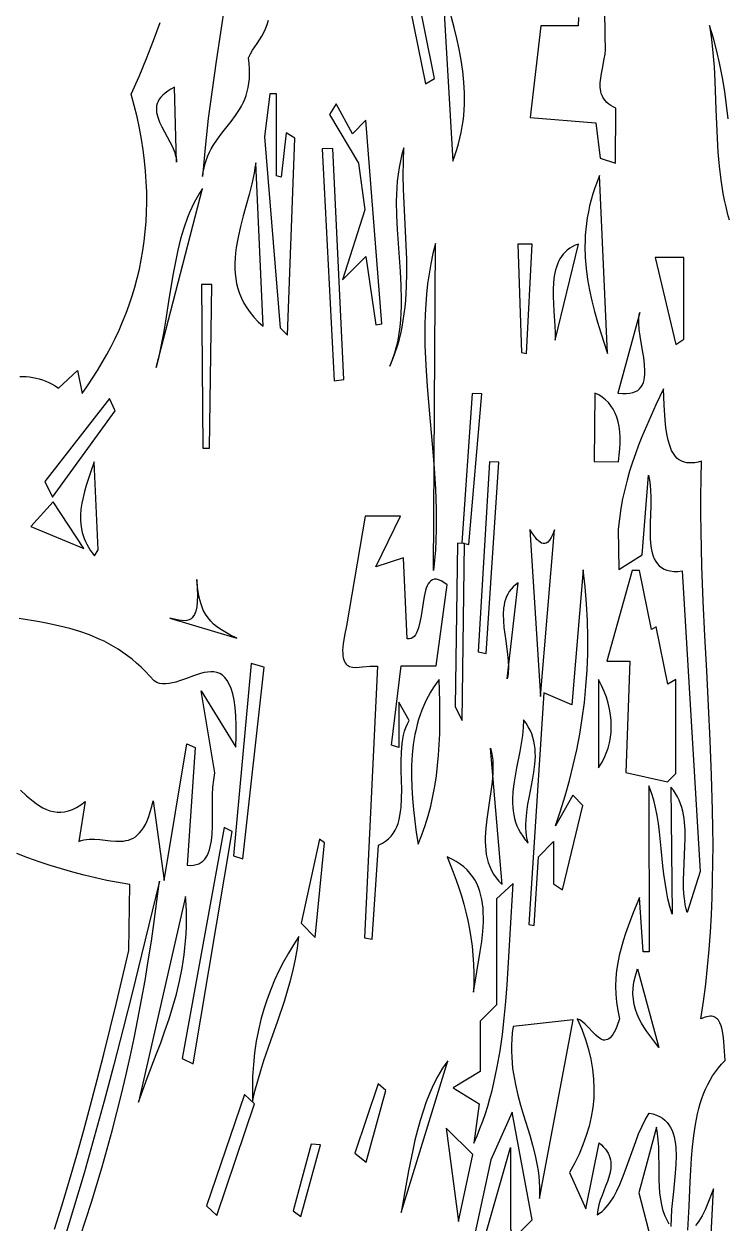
# Model space of a CAD drawing. Header units: metres. Extents: x 0 to 50, y 0 to 50.
# Drawn here: x 18.31 to 24.66, y 11.27 to 22.07 of the extents above; entities that cross this region are included whole.
import ezdxf

# ---------------------------------------------------------------- set-up
doc = ezdxf.new("R2010")
doc.units = ezdxf.units.M

msp = doc.modelspace()

# ---------------------------------------------------------------- linework, layer by layer
for points in [[(23.311095, 22.133528), (23.307043, 22.05647), (22.971096, 22.05647), (22.876478, 21.231308), (23.466407, 21.182445), (23.506945, 20.866525), (23.643886, 20.819941), (23.648964, 21.314528), (23.648964, 21.314528), (23.624665, 21.326128), (23.60309, 21.338653), (23.584103, 21.352059), (23.567569, 21.366302), (23.553352, 21.381337), (23.541318, 21.397121), (23.531329, 21.413609), (23.523252, 21.430758), (23.51695, 21.448524), (23.512289, 21.466862), (23.507343, 21.505079), (23.507331, 21.545058), (23.511168, 21.586446), (23.517772, 21.628891), (23.526057, 21.672041), (23.543337, 21.759047), (23.550163, 21.802197), (23.554335, 21.844644), (23.55477, 21.886034), (23.550381, 21.926015), (23.52865, 24.539046)], [(21.656989, 22.895616), (21.931344, 21.535643), (22.014089, 21.582078), (21.741529, 22.942974), (21.656989, 22.895616)], [(22.085817, 22.428225), (22.17777, 20.838144), (22.17777, 20.838144), (22.197406, 20.890584), (22.214817, 20.94275), (22.230081, 20.994653), (22.243274, 21.046301), (22.254474, 21.097706), (22.263758, 21.148875), (22.271204, 21.199819), (22.276888, 21.250547), (22.280888, 21.301069), (22.283282, 21.351395), (22.283558, 21.451495), (22.278334, 21.550924), (22.268228, 21.649758), (22.253859, 21.748074), (22.235845, 21.845949), (22.214802, 21.94346), (22.191351, 22.040682), (22.139694, 22.23457), (22.085817, 22.428225)], [(20.125261, 22.255394), (20.045692, 21.739908), (20.00872, 21.481425), (19.975297, 21.221977), (19.946679, 20.961211), (19.934564, 20.830222), (19.924121, 20.698771), (19.924121, 20.698771), (19.929378, 20.740214), (19.936887, 20.779495), (19.94647, 20.816777), (19.957953, 20.852226), (19.971159, 20.886007), (19.985914, 20.918285), (20.00204, 20.949224), (20.019362, 20.97899), (20.05689, 21.03566), (20.097093, 21.089615), (20.179894, 21.194657), (20.219679, 21.248381), (20.256511, 21.304667), (20.273381, 21.334183), (20.288984, 21.364834), (20.303146, 21.396785), (20.315691, 21.430201), (20.326442, 21.465246), (20.335224, 21.502086), (20.341862, 21.540886), (20.346178, 21.58181), (20.347999, 21.625023), (20.347146, 21.670691), (20.343446, 21.718978), (20.336721, 21.770048), (20.336721, 21.770048), (20.354808, 21.804109), (20.374388, 21.836653), (20.41577, 21.899387), (20.456362, 21.962655), (20.474952, 21.995865), (20.491655, 22.030861), (20.505905, 22.068192), (20.517141, 22.108409)], [(18.276434, 18.898926), (18.335096, 18.897664), (18.364362, 18.894958), (18.393579, 18.890764), (18.422745, 18.885005), (18.451854, 18.877601), (18.480904, 18.868476), (18.509891, 18.857549), (18.538811, 18.844744), (18.567661, 18.829982), (18.596436, 18.813185), (18.625133, 18.794274), (18.796872, 18.954129), (18.839607, 18.746384), (18.839607, 18.746384), (18.887266, 18.814642), (18.93323, 18.883711), (18.977452, 18.953614), (19.01988, 19.024372), (19.060467, 19.096008), (19.099163, 19.168544), (19.135918, 19.242002), (19.170685, 19.316404), (19.203413, 19.391771), (19.234054, 19.468127), (19.262559, 19.545493), (19.288877, 19.62389), (19.312961, 19.703342), (19.334761, 19.78387), (19.354228, 19.865496), (19.371312, 19.948243), (19.385965, 20.032131), (19.398138, 20.117184), (19.407781, 20.203424), (19.414846, 20.290871), (19.419282, 20.37955), (19.421042, 20.469481), (19.420076, 20.560686), (19.416334, 20.653188), (19.409768, 20.747008), (19.400328, 20.84217), (19.387966, 20.938694), (19.372632, 21.036602), (19.354277, 21.135918), (19.332852, 21.236662), (19.308308, 21.338858), (19.280596, 21.442526), (19.280596, 21.442526), (19.351776, 21.602017), (19.41885, 21.762432), (19.481853, 21.923764), (19.540819, 22.086001)], [(24.491574, 22.060436), (24.491574, 22.060436), (24.5093, 21.93753), (24.522594, 21.812774), (24.532369, 21.686548), (24.539539, 21.559235), (24.549715, 21.30287), (24.560432, 21.046731), (24.568276, 20.919699), (24.578995, 20.793868), (24.593503, 20.669618), (24.612713, 20.547331), (24.624366, 20.487043), (24.637538, 20.427389), (24.652341, 20.368416), (24.668891, 20.310172)], [(24.660539, 21.218831), (24.645972, 21.343057), (24.628957, 21.466259), (24.609048, 21.588254), (24.5858, 21.708855), (24.558768, 21.827876), (24.527508, 21.945132), (24.491574, 22.060436)], [(19.689461, 20.830055), (19.672073, 21.504583), (19.672073, 21.504583), (19.639, 21.487159), (19.610164, 21.469387), (19.585359, 21.451278), (19.564377, 21.432843), (19.547012, 21.414094), (19.533056, 21.395041), (19.522303, 21.375697), (19.514547, 21.356072), (19.509579, 21.336178), (19.507194, 21.316025), (19.507185, 21.295625), (19.509345, 21.27499), (19.513466, 21.25413), (19.519343, 21.233057), (19.535534, 21.190315), (19.556264, 21.146854), (19.579877, 21.102765), (19.629138, 21.013059), (19.651475, 20.967623), (19.670078, 20.921917), (19.677462, 20.898991), (19.683291, 20.876031), (19.68736, 20.853049), (19.689461, 20.830055)], [(20.528583, 21.443263), (20.481518, 21.057422), (20.623187, 19.337151), (20.688866, 19.271341), (20.756115, 21.04402), (20.676417, 21.091934), (20.633191, 20.694255), (20.589782, 20.707414), (20.589782, 21.443263), (20.528583, 21.443263)], [(21.067139, 21.2593), (21.330117, 20.820136), (21.385077, 20.399872), (21.183778, 19.769567), (21.393862, 19.980067), (21.485736, 19.364467), (21.538795, 19.373299), (21.393809, 21.206429), (21.273216, 21.085597), (21.126268, 21.354743), (21.067139, 21.2593)], [(21.002298, 20.948642), (21.11039, 18.858143), (21.196724, 18.870373), (21.097538, 20.951857), (21.002298, 20.948642)], [(21.737856, 20.958324), (21.737856, 20.958324), (21.720581, 20.899651), (21.706212, 20.840372), (21.694542, 20.780529), (21.685367, 20.720165), (21.678483, 20.659324), (21.673685, 20.598046), (21.670769, 20.536376), (21.669529, 20.474356), (21.671263, 20.349436), (21.67725, 20.223629), (21.695436, 19.970717), (21.704362, 19.844296), (21.710994, 19.718354), (21.713696, 19.593232), (21.713062, 19.531085), (21.710831, 19.469272), (21.7068, 19.407835), (21.700763, 19.346816), (21.692516, 19.286259), (21.681855, 19.226205), (21.668574, 19.166699), (21.65247, 19.107781), (21.633337, 19.049496), (21.610972, 18.991886), (21.610972, 18.991886), (21.63545, 19.049055), (21.657341, 19.106765), (21.676771, 19.164988), (21.693866, 19.223698), (21.708754, 19.282869), (21.721559, 19.342475), (21.73241, 19.402489), (21.741431, 19.462884), (21.74875, 19.523636), (21.754493, 19.584716), (21.761755, 19.707757), (21.764229, 19.831799), (21.762926, 19.956628), (21.758858, 20.082036), (21.753034, 20.207809), (21.740165, 20.459611), (21.735143, 20.585217), (21.73241, 20.710345), (21.732977, 20.834785), (21.737856, 20.958324)], [(20.402694, 20.824203), (20.402694, 20.824203), (20.395817, 20.77696), (20.387404, 20.729501), (20.366813, 20.634055), (20.342613, 20.538103), (20.316497, 20.441881), (20.290155, 20.345624), (20.26528, 20.24957), (20.243562, 20.153954), (20.226695, 20.059012), (20.220608, 20.011868), (20.216369, 19.964981), (20.214187, 19.918381), (20.214276, 19.872098), (20.216846, 19.82616), (20.222108, 19.780597), (20.230274, 19.735439), (20.241556, 19.690716), (20.256166, 19.646456), (20.274313, 19.60269), (20.296211, 19.559447), (20.32207, 19.516757), (20.352102, 19.474648), (20.386518, 19.433151), (20.42553, 19.392295), (20.46935, 19.35211), (20.402694, 20.824203)], [(23.500771, 20.708367), (23.500771, 20.708367), (23.478548, 20.652662), (23.458606, 20.59748), (23.440877, 20.542805), (23.425289, 20.48862), (23.411773, 20.434911), (23.400259, 20.381659), (23.390676, 20.328849), (23.382954, 20.276465), (23.377024, 20.224491), (23.372816, 20.17291), (23.370258, 20.121706), (23.369281, 20.070863), (23.371791, 19.970195), (23.379785, 19.870776), (23.392701, 19.772476), (23.40998, 19.675166), (23.43106, 19.578715), (23.455381, 19.482994), (23.482382, 19.387874), (23.511503, 19.293224), (23.573862, 19.104815), (23.500771, 20.708367)], [(19.504993, 18.978518), (19.922046, 20.590722), (19.922046, 20.590722), (19.895793, 20.550455), (19.871236, 20.508884), (19.848292, 20.466075), (19.826876, 20.422092), (19.806904, 20.377002), (19.788291, 20.330867), (19.754806, 20.23573), (19.725745, 20.137202), (19.700433, 20.035803), (19.678196, 19.932054), (19.658357, 19.826476), (19.623177, 19.611918), (19.58949, 19.396294), (19.571519, 19.289385), (19.551895, 19.183772), (19.529945, 19.079976), (19.504993, 18.978518)], [(22.021739, 20.095932), (22.021739, 20.095932), (21.999209, 20.005435), (21.98013, 19.914694), (21.964298, 19.823723), (21.951511, 19.732537), (21.941564, 19.641151), (21.934255, 19.54958), (21.929381, 19.457838), (21.926737, 19.36594), (21.926121, 19.273902), (21.92733, 19.181737), (21.934406, 18.997088), (21.946341, 18.812111), (21.961508, 18.626925), (21.99503, 18.256398), (22.010133, 18.071292), (22.021963, 17.88645), (22.028892, 17.70199), (22.030011, 17.60994), (22.029295, 17.518029), (22.02654, 17.426273), (22.021544, 17.334686), (22.014103, 17.243283), (22.004015, 17.152079), (22.021739, 20.095932)], [(22.764648, 20.091471), (22.798517, 19.11361), (22.843911, 19.105738), (22.894739, 20.090126), (22.764648, 20.091471)], [(23.310577, 20.092019), (23.310577, 20.092019), (23.281906, 20.080753), (23.25565, 20.06776), (23.231711, 20.05311), (23.209991, 20.036876), (23.19039, 20.019127), (23.17281, 19.999934), (23.157152, 19.979369), (23.143316, 19.957501), (23.131205, 19.934402), (23.12072, 19.910143), (23.111761, 19.884795), (23.10423, 19.858427), (23.093057, 19.802919), (23.08641, 19.744185), (23.083499, 19.682793), (23.083534, 19.619308), (23.085724, 19.554298), (23.089279, 19.488327), (23.097322, 19.355775), (23.10023, 19.290325), (23.101341, 19.226182), (23.310577, 20.092019)], [(24.001938, 19.971565), (24.189462, 19.187496), (24.261756, 19.235716), (24.261756, 19.971565), (24.001938, 19.971565)], [(19.913097, 19.725915), (19.925387, 18.254504), (19.986814, 18.252271), (20.00789, 19.726057), (19.913097, 19.725915)], [(23.863964, 19.47641), (23.66706, 18.749517), (23.66706, 18.749517), (23.706708, 18.745303), (23.742083, 18.744641), (23.773397, 18.747351), (23.800861, 18.75325), (23.824687, 18.762157), (23.845084, 18.77389), (23.862265, 18.788269), (23.876441, 18.805111), (23.887822, 18.824235), (23.89662, 18.845459), (23.903046, 18.868602), (23.907311, 18.893482), (23.909626, 18.919919), (23.910203, 18.947729), (23.906984, 19.006748), (23.899345, 19.069085), (23.888974, 19.13329), (23.866792, 19.261492), (23.858359, 19.322586), (23.853951, 19.379738), (23.853784, 19.406382), (23.855257, 19.431497), (23.85858, 19.4549), (23.863964, 19.47641)], [(19.085367, 18.699872), (18.503248, 17.952302), (18.570334, 17.811903), (19.136702, 18.590646), (19.085367, 18.699872)], [(22.353518, 18.744917), (22.259023, 17.399986), (22.322826, 17.385624), (22.438728, 18.742062), (22.353518, 18.744917)], [(24.296813, 11.208744), (24.303784, 11.317281), (24.309158, 11.426255), (24.318084, 11.643657), (24.323122, 11.751153), (24.329533, 11.857224), (24.338061, 11.961404), (24.349448, 12.063227), (24.364436, 12.162228), (24.383768, 12.257941), (24.395296, 12.304419), (24.408188, 12.349899), (24.422537, 12.394325), (24.438437, 12.437638), (24.45598, 12.479779), (24.475259, 12.520691), (24.496367, 12.560314), (24.519396, 12.598592), (24.54444, 12.635465), (24.571591, 12.670875), (24.600942, 12.704765), (24.632586, 12.737075), (24.632586, 12.737075), (24.628036, 12.823008), (24.622391, 12.906706), (24.618315, 12.94632), (24.612955, 12.983701), (24.605973, 13.018289), (24.597031, 13.049525), (24.585795, 13.076852), (24.571925, 13.099711), (24.563897, 13.10929), (24.555085, 13.117543), (24.545446, 13.1244), (24.534939, 13.129791), (24.52352, 13.133645), (24.511148, 13.135894), (24.497781, 13.136468), (24.483376, 13.135296), (24.467893, 13.132309), (24.451287, 13.127437), (24.414543, 13.111759), (24.414543, 13.111759), (24.437687, 13.268156), (24.457658, 13.4246), (24.474624, 13.581089), (24.488754, 13.737622), (24.500218, 13.8942), (24.509183, 14.050819), (24.51582, 14.207481), (24.520296, 14.364183), (24.522781, 14.520925), (24.523443, 14.677705), (24.522452, 14.834523), (24.519977, 14.991377), (24.511248, 15.305192), (24.498607, 15.619142), (24.483406, 15.933218), (24.466996, 16.247413), (24.450729, 16.561719), (24.435954, 16.876127), (24.424025, 17.19063), (24.416291, 17.50522), (24.41442, 17.662545), (24.414104, 17.819889), (24.415513, 17.977251), (24.418816, 18.134629), (24.418816, 18.134629), (24.388961, 18.127164), (24.361021, 18.122214), (24.334929, 18.119707), (24.310617, 18.11957), (24.288016, 18.121732), (24.267059, 18.126121), (24.247677, 18.132665), (24.229802, 18.141293), (24.213367, 18.151933), (24.198304, 18.164512), (24.184544, 18.17896), (24.172019, 18.195204), (24.160662, 18.213172), (24.150404, 18.232793), (24.132914, 18.276707), (24.119006, 18.326369), (24.108135, 18.381207), (24.099757, 18.440645), (24.093328, 18.504109), (24.08414, 18.640818), (24.076219, 18.78674), (24.076219, 18.78674), (24.009485, 18.644173), (23.94407, 18.500519), (23.88158, 18.354134), (23.851935, 18.279404), (23.823624, 18.203374), (23.796849, 18.12584), (23.771809, 18.046595), (23.748707, 17.965434), (23.727743, 17.882152), (23.709117, 17.796543), (23.693032, 17.708402), (23.679688, 17.617522), (23.669285, 17.5237), (23.674129, 17.159198), (23.88573, 17.293233), (23.940635, 18.009832), (23.940635, 18.009832), (23.947875, 17.978733), (23.95345, 17.946198), (23.960326, 17.877498), (23.962716, 17.805095), (23.962072, 17.73035), (23.957489, 17.57929), (23.956456, 17.5057), (23.958198, 17.43522), (23.964168, 17.369212), (23.969191, 17.338311), (23.975817, 17.30904), (23.984225, 17.281568), (23.994598, 17.256065), (24.007117, 17.232703), (24.021964, 17.211652), (24.03932, 17.193081), (24.059367, 17.177161), (24.082286, 17.164063), (24.108258, 17.153957), (24.137467, 17.147013), (24.170092, 17.143402), (24.206315, 17.143293), (24.246319, 17.146858), (24.40893, 14.439107), (24.290066, 14.070088), (24.290066, 14.070088), (24.281096, 14.105244), (24.273821, 14.140886), (24.2681, 14.176966), (24.263791, 14.213436), (24.258847, 14.287357), (24.257862, 14.362267), (24.25971, 14.437784), (24.263262, 14.513526), (24.27097, 14.664158), (24.272872, 14.738285), (24.271969, 14.81111), (24.267134, 14.882252), (24.26289, 14.917072), (24.25724, 14.951328), (24.250043, 14.984972), (24.241159, 15.017957), (24.230446, 15.050234), (24.217764, 15.081757), (24.202971, 15.112477), (24.185927, 15.142347), (24.166491, 15.171318), (24.144522, 15.199344), (24.155498, 14.055405), (24.155498, 14.055405), (24.134768, 14.12351), (24.117497, 14.194049), (24.103161, 14.266621), (24.09124, 14.340823), (24.081211, 14.416253), (24.072553, 14.492508), (24.057261, 14.645888), (24.041188, 14.797746), (24.031554, 14.872099), (24.020159, 14.944865), (24.006482, 15.015641), (23.990001, 15.084027), (23.970193, 15.149619), (23.946537, 15.212015), (23.947378, 13.717943), (23.894559, 13.716848), (23.860398, 14.206464), (23.860398, 14.206464), (23.807309, 14.076904), (23.757482, 13.947378), (23.734655, 13.882298), (23.713679, 13.81683), (23.6949, 13.750842), (23.678663, 13.684202), (23.665312, 13.616777), (23.655195, 13.548436), (23.648655, 13.479046), (23.646038, 13.408475), (23.64769, 13.336591), (23.653955, 13.263261), (23.66518, 13.188354), (23.681709, 13.111738), (23.681709, 13.111738), (23.657443, 13.043223), (23.645369, 13.015456), (23.633331, 12.991735), (23.621327, 12.971848), (23.609353, 12.955583), (23.597408, 12.942731), (23.585488, 12.933078), (23.573592, 12.926415), (23.561716, 12.922529), (23.549858, 12.92121), (23.538016, 12.922246), (23.526186, 12.925427), (23.514366, 12.93054), (23.490748, 12.945719), (23.467139, 12.966095), (23.44352, 12.989976), (23.396167, 13.041496), (23.372392, 13.065754), (23.348524, 13.086759), (23.324542, 13.102818), (23.312502, 13.108466), (23.300425, 13.112243), (23.300425, 13.112243), (23.340709, 13.019771), (23.37455, 12.928404), (23.402051, 12.838077), (23.423317, 12.748724), (23.438452, 12.660279), (23.447561, 12.572675), (23.450748, 12.485846), (23.448117, 12.399726), (23.439772, 12.314248), (23.425819, 12.229348), (23.40636, 12.144958), (23.381501, 12.061012), (23.351346, 11.977445), (23.316, 11.89419), (23.275565, 11.81118), (23.230148, 11.72835), (23.377513, 11.401715), (23.498346, 11.996394), (23.498346, 11.996394), (23.51935, 11.977546), (23.537671, 11.95867), (23.553439, 11.939762), (23.566781, 11.920813), (23.577828, 11.901818), (23.586708, 11.882771), (23.59355, 11.863663), (23.598484, 11.84449), (23.601637, 11.825245), (23.60314, 11.80592), (23.601708, 11.767008), (23.59522, 11.727702), (23.584709, 11.687951), (23.571206, 11.647701), (23.555742, 11.606901), (23.523062, 11.523442), (23.50791, 11.48068), (23.494925, 11.437158), (23.485139, 11.392827), (23.479584, 11.347632), (23.479584, 11.347632), (23.50192, 11.36241), (23.523057, 11.378909), (23.543064, 11.397047), (23.562012, 11.41674), (23.579971, 11.437906), (23.597012, 11.460463), (23.628621, 11.509415), (23.657398, 11.562934), (23.683909, 11.620357), (23.708713, 11.681021), (23.732374, 11.744265), (23.778516, 11.87584), (23.826831, 12.009782), (23.85321, 12.075984), (23.881819, 12.14079), (23.913221, 12.203538), (23.947978, 12.263564), (23.947978, 12.263564), (23.982548, 12.256484), (24.013871, 12.246547), (24.042086, 12.233877), (24.067337, 12.218602), (24.089762, 12.200846), (24.109505, 12.180735), (24.126705, 12.158395), (24.141504, 12.133952), (24.154044, 12.107531), (24.164464, 12.079257), (24.172906, 12.049256), (24.179511, 12.017655), (24.18442, 11.984578), (24.187775, 11.950151), (24.190385, 11.877751), (24.188469, 11.801459), (24.183156, 11.72228), (24.166853, 11.559283), (24.150505, 11.396801), (24.145136, 11.318265), (24.143142, 11.242873)], [(23.458561, 18.749798), (23.453922, 18.131942), (23.671167, 18.128863), (23.671167, 18.128863), (23.679216, 18.189051), (23.68445, 18.246418), (23.686862, 18.300957), (23.686446, 18.352663), (23.683196, 18.401529), (23.677105, 18.447548), (23.668167, 18.490715), (23.656375, 18.531023), (23.641724, 18.568465), (23.624207, 18.603036), (23.603817, 18.634728), (23.580548, 18.663536), (23.554395, 18.689454), (23.52535, 18.712474), (23.493408, 18.732591), (23.458561, 18.749798)], [(18.945269, 18.130805), (18.945269, 18.130805), (18.909756, 18.023889), (18.875179, 17.917), (18.859704, 17.863606), (18.846217, 17.81027), (18.835304, 17.757006), (18.827551, 17.703832), (18.823541, 17.650765), (18.82386, 17.597821), (18.829094, 17.545016), (18.839826, 17.492368), (18.847437, 17.466108), (18.856643, 17.439893), (18.867515, 17.413725), (18.880128, 17.387607), (18.894555, 17.361541), (18.910868, 17.335528), (18.929141, 17.309571), (18.949447, 17.283672), (18.983471, 17.336317), (18.945269, 18.130805)], [(22.507958, 18.130504), (22.407033, 16.418041), (22.479058, 16.405151), (22.592805, 18.128231), (22.507958, 18.130504)], [(18.576552, 17.771093), (18.376894, 17.548811), (18.853681, 17.350369), (18.576552, 17.771093)], [(21.388384, 17.641376), (21.220499, 16.653048), (21.220499, 16.653048), (21.201556, 16.565177), (21.190219, 16.491864), (21.185898, 16.431851), (21.186185, 16.406437), (21.188006, 16.383876), (21.191288, 16.364011), (21.195956, 16.346682), (21.201938, 16.331734), (21.209159, 16.319009), (21.217548, 16.308349), (21.227029, 16.299597), (21.23753, 16.292596), (21.248977, 16.287187), (21.274415, 16.280519), (21.302756, 16.278334), (21.333413, 16.279373), (21.365797, 16.282376), (21.433397, 16.289237), (21.467438, 16.290575), (21.500855, 16.288841), (21.381654, 13.842184), (21.45107, 13.83007), (21.510415, 14.678523), (21.510415, 14.678523), (21.543796, 14.694168), (21.57347, 14.712622), (21.599648, 14.73373), (21.622541, 14.757336), (21.64236, 14.783285), (21.659316, 14.81142), (21.673619, 14.841587), (21.68548, 14.87363), (21.695111, 14.907392), (21.702722, 14.94272), (21.708525, 14.979456), (21.712729, 15.017445), (21.717187, 15.096561), (21.717785, 15.178822), (21.714144, 15.347803), (21.713281, 15.432033), (21.715306, 15.514428), (21.717928, 15.55455), (21.721905, 15.593746), (21.727447, 15.631861), (21.734766, 15.668739), (21.744071, 15.704225), (21.755575, 15.738164), (21.769488, 15.770399), (21.786021, 15.800776), (21.691374, 15.966233), (21.691374, 15.556471), (21.6271, 15.578352), (21.714257, 16.29232), (22.027321, 16.29232), (22.126544, 17.022263), (22.126544, 17.022263), (22.09864, 17.042802), (22.073391, 17.057698), (22.050641, 17.067286), (22.030231, 17.071898), (22.012001, 17.07187), (21.995795, 17.067534), (21.981454, 17.059224), (21.96882, 17.047275), (21.957734, 17.03202), (21.948038, 17.013792), (21.939574, 16.992927), (21.932184, 16.969756), (21.919992, 16.917838), (21.910195, 16.860708), (21.892726, 16.741492), (21.882521, 16.684748), (21.869647, 16.633474), (21.861815, 16.610723), (21.85284, 16.590341), (21.842565, 16.572661), (21.830832, 16.558018), (21.817483, 16.546746), (21.802359, 16.539177), (21.785301, 16.535647), (21.766153, 16.536488), (21.734513, 17.26657), (21.484883, 17.185228), (21.707861, 17.641376), (21.388384, 17.641376)], [(22.871675, 17.519642), (22.969753, 16.017447), (23.094938, 17.516694), (23.094938, 17.516694), (23.079724, 17.478148), (23.064697, 17.447575), (23.049855, 17.424374), (23.035192, 17.407942), (23.020705, 17.397677), (23.006388, 17.392978), (22.992238, 17.393242), (22.978251, 17.397868), (22.964421, 17.406253), (22.950745, 17.417795), (22.937218, 17.431893), (22.923837, 17.447944), (22.897492, 17.483498), (22.871675, 17.519642)], [(22.221317, 17.39858), (22.198491, 15.924696), (22.264235, 15.799689), (22.284337, 17.395902), (22.221317, 17.39858)], [(23.35272, 17.156938), (23.250485, 15.940147), (22.999153, 16.049638), (22.863335, 13.962689), (22.913251, 13.954356), (22.950089, 14.573338), (23.086724, 14.710244), (23.086724, 14.330056), (23.16663, 14.275929), (23.351238, 15.035968), (23.261664, 15.12754), (23.103826, 14.851281), (23.103826, 14.851281), (23.149484, 14.985727), (23.191576, 15.121459), (23.230006, 15.258478), (23.264678, 15.396783), (23.295496, 15.536375), (23.322364, 15.677254), (23.345186, 15.819421), (23.363867, 15.962877), (23.378311, 16.107621), (23.388422, 16.253653), (23.394103, 16.400976), (23.39526, 16.549587), (23.391796, 16.699489), (23.383615, 16.850681), (23.370622, 17.003164), (23.35272, 17.156938)], [(23.794556, 17.15081), (23.565383, 16.3332), (23.774057, 16.3332), (23.737613, 15.332062), (24.111855, 15.246839), (24.188317, 15.323452), (24.188317, 16.169678), (24.117395, 16.128936), (24.011493, 16.643042), (23.970516, 16.619502), (23.86107, 17.15081), (23.794556, 17.15081)], [(19.870837, 17.070761), (19.870837, 17.070761), (19.876323, 16.992866), (19.878004, 16.926169), (19.876104, 16.869875), (19.870846, 16.823183), (19.862454, 16.785297), (19.851151, 16.755418), (19.837162, 16.732748), (19.82923, 16.723867), (19.820709, 16.716489), (19.802018, 16.705843), (19.78131, 16.700013), (19.758811, 16.698199), (19.734743, 16.699605), (19.709331, 16.703431), (19.682797, 16.708881), (19.627262, 16.721456), (20.232909, 16.540606), (20.232909, 16.540606), (20.170335, 16.573262), (20.108922, 16.606942), (20.079243, 16.625507), (20.050564, 16.645936), (20.023122, 16.668767), (19.997153, 16.694535), (19.972894, 16.723776), (19.950582, 16.757027), (19.930453, 16.794824), (19.912744, 16.837702), (19.897691, 16.886199), (19.885531, 16.940851), (19.876501, 17.002193), (19.870837, 17.070761)], [(22.668272, 16.174687), (22.766982, 17.039627), (22.766982, 17.039627), (22.742906, 17.022183), (22.721677, 17.003377), (22.703145, 16.983286), (22.687162, 16.961981), (22.673579, 16.939539), (22.662245, 16.916032), (22.653012, 16.891536), (22.645731, 16.866124), (22.640251, 16.839872), (22.636425, 16.812852), (22.633134, 16.756809), (22.634662, 16.69859), (22.639817, 16.638788), (22.647403, 16.577997), (22.656227, 16.516812), (22.672809, 16.395636), (22.678178, 16.336832), (22.680008, 16.28001), (22.677105, 16.225764), (22.673504, 16.199792), (22.668272, 16.174687)], [(18.281495, 15.173691), (18.338176, 15.121594), (18.395963, 15.073416), (18.4254, 15.051637), (18.455269, 15.031847), (18.48562, 15.014382), (18.516506, 14.999579), (18.547979, 14.987774), (18.580089, 14.979304), (18.612888, 14.974504), (18.646428, 14.973712), (18.680761, 14.977263), (18.715938, 14.985495), (18.75201, 14.998743), (18.78903, 15.017344), (18.827049, 15.041634), (18.866118, 15.07195), (18.807923, 14.710996), (18.807923, 14.710996), (18.830747, 14.71923), (18.853917, 14.72525), (18.877386, 14.729297), (18.901107, 14.731613), (18.949116, 14.732024), (18.997571, 14.728418), (19.094316, 14.716911), (19.141857, 14.712885), (19.188343, 14.712594), (19.211073, 14.714454), (19.233399, 14.717975), (19.255273, 14.723399), (19.27665, 14.730967), (19.297482, 14.740922), (19.317722, 14.753506), (19.337323, 14.768962), (19.356239, 14.787531), (19.374422, 14.809456), (19.391827, 14.834979), (19.408405, 14.864343), (19.42411, 14.897788), (19.438895, 14.935559), (19.452713, 14.977896), (19.465518, 15.025042), (19.477262, 15.077239), (19.578412, 14.358344), (19.781077, 15.590555), (19.856213, 15.55616), (19.783843, 14.496903), (19.783843, 14.496903), (19.814297, 14.495722), (19.841932, 14.49772), (19.866884, 14.502755), (19.889289, 14.510686), (19.909283, 14.521369), (19.927002, 14.534662), (19.942583, 14.550423), (19.956162, 14.56851), (19.967875, 14.58878), (19.977857, 14.61109), (19.986246, 14.635299), (19.993178, 14.661263), (20.003212, 14.717891), (20.009051, 14.779832), (20.011782, 14.845949), (20.012496, 14.915103), (20.01223, 15.057962), (20.013428, 15.12939), (20.016967, 15.199297), (20.023935, 15.266544), (20.035421, 15.329993), (19.91235, 16.066406), (20.223934, 15.559576), (20.223934, 15.559576), (20.226758, 15.664951), (20.226332, 15.759457), (20.222812, 15.843623), (20.216357, 15.917975), (20.207126, 15.983042), (20.195275, 16.039349), (20.180965, 16.087425), (20.164352, 16.127797), (20.145595, 16.160992), (20.124852, 16.187538), (20.102281, 16.207962), (20.07804, 16.222792), (20.052288, 16.232554), (20.025182, 16.237777), (19.996882, 16.238986), (19.967544, 16.236711), (19.937327, 16.231478), (19.90639, 16.223814), (19.842986, 16.203305), (19.778597, 16.179403), (19.714489, 16.156326), (19.682935, 16.146415), (19.651926, 16.138293), (19.62162, 16.132486), (19.592174, 16.129523), (19.563748, 16.129931), (19.536499, 16.134236), (19.510585, 16.142966), (19.486165, 16.156649), (19.486165, 16.156649), (19.447738, 16.200871), (19.408753, 16.242438), (19.369233, 16.28145), (19.329198, 16.318008), (19.28867, 16.352211), (19.24767, 16.384159), (19.20622, 16.413953), (19.16434, 16.441691), (19.122053, 16.467475), (19.079379, 16.491403), (19.03634, 16.513577), (18.992957, 16.534095), (18.905246, 16.570566), (18.816415, 16.601616), (18.726636, 16.628045), (18.636079, 16.650651), (18.544915, 16.670235), (18.453314, 16.687597), (18.269486, 16.71885)], [(20.36221, 16.31312), (20.202075, 14.580625), (20.28712, 14.555507), (20.477338, 16.281738), (20.36221, 16.31312)], [(22.056127, 16.170699), (22.056127, 16.170699), (22.028346, 16.133432), (22.002475, 16.095368), (21.978464, 16.056528), (21.956261, 16.016932), (21.935818, 15.976602), (21.917085, 15.935558), (21.90001, 15.893822), (21.884543, 15.851414), (21.870635, 15.808355), (21.858236, 15.764667), (21.847294, 15.72037), (21.83776, 15.675485), (21.822716, 15.584036), (21.812701, 15.490488), (21.807313, 15.395007), (21.806152, 15.297762), (21.808815, 15.19892), (21.814902, 15.098649), (21.824009, 14.997117), (21.835737, 14.89449), (21.849684, 14.790938), (21.865447, 14.686627), (21.865447, 14.686627), (21.899802, 14.770014), (21.930225, 14.855043), (21.956916, 14.941629), (21.980078, 15.029689), (21.999911, 15.119139), (22.016619, 15.209894), (22.030402, 15.301869), (22.041462, 15.394982), (22.050001, 15.489147), (22.056221, 15.58428), (22.060323, 15.680297), (22.062509, 15.777115), (22.062981, 15.874648), (22.06194, 15.972812), (22.056127, 16.170699)], [(23.49238, 16.169678), (23.49295, 15.372508), (23.49295, 15.372508), (23.519477, 15.41537), (23.542508, 15.459579), (23.562033, 15.505046), (23.578042, 15.55168), (23.590526, 15.599392), (23.599475, 15.648092), (23.604879, 15.697691), (23.606728, 15.748098), (23.605013, 15.799224), (23.599724, 15.850978), (23.59085, 15.903271), (23.578383, 15.956014), (23.562312, 16.009115), (23.542628, 16.062487), (23.51932, 16.116037), (23.49238, 16.169678)], [(22.815381, 15.805913), (22.815381, 15.805913), (22.813343, 15.735697), (22.806367, 15.664565), (22.795644, 15.592738), (22.782367, 15.520437), (22.752921, 15.375298), (22.739136, 15.302903), (22.727567, 15.230918), (22.719406, 15.159567), (22.715845, 15.089068), (22.716163, 15.054209), (22.718077, 15.019645), (22.721738, 14.985406), (22.727295, 14.951518), (22.734895, 14.918009), (22.744689, 14.884908), (22.756826, 14.852241), (22.771454, 14.820037), (22.788722, 14.788322), (22.808781, 14.757125), (22.831778, 14.726474), (22.857862, 14.696395), (22.857862, 14.696395), (22.849361, 14.729736), (22.8432, 14.763512), (22.839192, 14.797687), (22.837147, 14.832226), (22.83688, 14.867095), (22.838201, 14.902259), (22.844861, 14.973332), (22.855624, 15.045167), (22.868989, 15.117484), (22.897518, 15.262453), (22.909679, 15.334547), (22.918435, 15.406009), (22.922285, 15.476561), (22.921901, 15.511409), (22.919727, 15.545924), (22.915576, 15.580073), (22.909259, 15.613819), (22.90059, 15.64713), (22.88938, 15.679968), (22.875442, 15.712301), (22.858588, 15.744092), (22.83863, 15.775308), (22.815381, 15.805913)], [(22.519242, 15.552064), (22.519242, 15.552064), (22.527898, 15.516105), (22.534158, 15.479283), (22.538228, 15.441668), (22.540311, 15.403331), (22.540612, 15.364343), (22.539337, 15.324774), (22.532878, 15.244177), (22.522571, 15.162103), (22.510055, 15.079118), (22.49697, 14.995786), (22.484955, 14.912672), (22.475648, 14.830341), (22.470689, 14.749357), (22.470352, 14.709547), (22.471717, 14.670285), (22.474988, 14.631643), (22.48037, 14.59369), (22.488069, 14.556498), (22.498288, 14.520136), (22.511234, 14.484676), (22.52711, 14.450188), (22.546122, 14.416743), (22.568474, 14.384411), (22.594372, 14.353263), (22.62402, 14.323369), (22.519242, 15.552064)], [(20.117744, 14.836484), (19.740954, 12.756425), (19.840234, 12.708583), (20.189634, 14.801774), (20.117744, 14.836484)], [(20.978814, 14.729923), (20.810936, 13.973559), (20.937452, 13.846792), (21.023777, 14.699855), (20.978814, 14.729923)], [(18.590332, 11.21785), (18.658231, 11.438124), (18.724551, 11.660129), (18.78934, 11.883814), (18.852644, 12.109126), (18.914511, 12.336011), (18.974986, 12.564416), (19.034117, 12.794288), (19.091951, 13.025575), (19.148533, 13.258223), (19.258132, 13.72739), (19.266779, 14.323515), (19.266779, 14.323515), (19.163291, 14.340764), (19.06023, 14.360562), (18.957581, 14.382831), (18.855332, 14.40749), (18.75347, 14.434461), (18.65198, 14.463664), (18.55085, 14.49502), (18.450067, 14.52845), (18.349617, 14.563874), (18.249487, 14.601214)], [(22.126701, 14.572678), (22.126701, 14.572678), (22.182473, 14.43352), (22.208415, 14.362968), (22.232886, 14.291678), (22.255753, 14.219584), (22.276883, 14.146621), (22.296146, 14.072722), (22.313409, 13.997821), (22.32854, 13.921852), (22.341406, 13.844748), (22.351877, 13.766444), (22.359818, 13.686873), (22.3651, 13.60597), (22.367589, 13.523667), (22.367153, 13.4399), (22.363661, 13.3546), (22.363661, 13.3546), (22.394845, 13.537323), (22.426001, 13.72003), (22.438858, 13.810021), (22.448456, 13.898379), (22.45371, 13.984561), (22.45437, 14.026666), (22.453538, 14.068024), (22.451077, 14.108566), (22.446854, 14.148225), (22.440732, 14.186933), (22.432575, 14.224621), (22.422249, 14.261222), (22.409617, 14.296669), (22.394545, 14.330893), (22.376896, 14.363825), (22.356536, 14.3954), (22.333328, 14.425548), (22.307137, 14.454201), (22.277829, 14.481293), (22.245266, 14.506754), (22.209314, 14.530517), (22.169838, 14.552514), (22.126701, 14.572678)], [(19.535305, 14.353644), (19.535305, 14.353644), (19.374378, 13.688339), (19.292331, 13.357105), (19.208882, 13.027128), (19.123772, 12.698639), (19.03674, 12.371873), (18.947526, 12.047061), (18.855872, 11.724435), (18.761518, 11.40423), (18.664203, 11.086678)], [(18.819801, 11.149626), (18.872002, 11.305228), (18.922642, 11.462227), (18.971712, 11.620634), (19.019202, 11.780457), (19.065101, 11.941704), (19.109401, 12.104385), (19.152092, 12.268508), (19.193164, 12.434081), (19.232607, 12.601115), (19.270411, 12.769616), (19.306567, 12.939595), (19.341064, 13.111059), (19.373895, 13.284018), (19.405047, 13.45848), (19.434512, 13.634454), (19.46228, 13.811949), (19.488342, 13.990973), (19.512686, 14.171535), (19.535305, 14.353644)], [(22.723441, 14.332132), (22.572648, 14.19515), (22.572648, 13.238546), (22.425769, 13.091376), (22.425769, 12.637603), (22.180971, 12.490433), (22.416411, 12.348889), (22.367985, 11.994275), (22.367985, 11.994275), (22.396757, 12.059376), (22.423618, 12.125323), (22.448647, 12.192085), (22.47192, 12.259627), (22.493513, 12.327916), (22.513505, 12.396919), (22.531972, 12.466603), (22.548991, 12.536934), (22.578994, 12.679403), (22.604131, 12.824059), (22.625017, 12.970635), (22.642269, 13.118864), (22.656504, 13.268478), (22.668338, 13.419211), (22.687269, 13.722964), (22.703993, 14.027983), (22.713069, 14.1803), (22.723441, 14.332132)], [(19.769866, 14.21434), (19.346678, 12.363491), (19.346678, 12.363491), (19.38517, 12.471277), (19.42498, 12.578165), (19.506048, 12.79092), (19.546053, 12.897622), (19.58487, 13.005098), (19.621872, 13.113766), (19.656433, 13.224043), (19.687927, 13.336347), (19.715726, 13.451096), (19.739205, 13.568709), (19.757737, 13.689602), (19.764952, 13.751409), (19.770696, 13.814194), (19.774889, 13.878007), (19.777455, 13.942902), (19.778313, 14.008931), (19.777387, 14.076145), (19.774597, 14.144597), (19.769866, 14.21434)], [(20.373761, 12.364204), (20.373761, 12.364204), (20.395549, 12.460987), (20.420187, 12.555391), (20.44719, 12.647821), (20.476071, 12.738682), (20.537523, 12.917323), (20.600656, 13.094561), (20.661579, 13.273644), (20.689998, 13.364892), (20.716406, 13.457818), (20.740317, 13.552828), (20.761247, 13.650329), (20.778707, 13.750726), (20.792213, 13.854425), (20.792213, 13.854425), (20.743423, 13.780188), (20.69696, 13.704007), (20.652974, 13.625759), (20.61161, 13.54532), (20.573019, 13.462567), (20.537347, 13.377376), (20.504742, 13.289624), (20.475353, 13.199187), (20.449328, 13.105941), (20.426814, 13.009763), (20.40796, 12.91053), (20.392913, 12.808118), (20.381822, 12.702402), (20.374834, 12.59326), (20.372097, 12.480569), (20.373761, 12.364204)], [(23.842271, 13.562566), (24.035587, 12.855921), (24.035587, 12.855921), (23.979992, 12.926899), (23.926489, 12.99908), (23.901599, 13.036208), (23.878523, 13.074341), (23.857692, 13.113713), (23.839537, 13.154559), (23.824487, 13.197114), (23.812975, 13.241613), (23.805429, 13.28829), (23.80228, 13.33738), (23.80396, 13.389118), (23.810898, 13.443739), (23.823524, 13.501476), (23.842271, 13.562566)], [(22.959338, 11.495617), (23.264655, 13.103641), (22.721872, 13.043299), (22.721872, 13.043299), (22.714747, 12.985887), (22.710055, 12.929836), (22.707646, 12.875067), (22.707372, 12.821502), (22.709083, 12.769065), (22.71263, 12.717677), (22.717862, 12.667261), (22.72463, 12.617739), (22.742179, 12.521067), (22.764079, 12.42704), (22.789135, 12.335037), (22.816151, 12.244437), (22.871281, 12.064962), (22.897002, 11.974844), (22.919899, 11.883646), (22.938778, 11.790745), (22.946336, 11.743462), (22.952441, 11.69552), (22.956943, 11.646843), (22.959693, 11.597352), (22.960541, 11.546969), (22.959338, 11.495617)], [(22.133156, 12.736356), (22.133156, 12.736356), (22.086871, 12.668819), (22.044622, 12.597649), (22.006119, 12.523113), (21.971071, 12.44548), (21.939188, 12.365018), (21.910178, 12.281994), (21.883752, 12.196677), (21.85962, 12.109334), (21.83749, 12.020234), (21.817072, 11.929645), (21.780212, 11.745071), (21.746715, 11.557756), (21.714257, 11.369844), (22.133156, 12.736356)], [(20.301933, 12.432354), (19.95797, 11.429009), (20.051396, 11.340314), (20.391818, 12.346704), (20.301933, 12.432354)], [(21.505456, 12.527144), (21.295427, 11.90426), (21.396379, 11.821885), (21.573923, 12.467877), (21.505456, 12.527144)], [(22.713982, 12.273685), (22.521075, 11.844154), (22.344344, 11.023531), (22.416133, 10.96784), (22.698544, 11.955184), (22.698544, 11.220218), (22.728167, 11.137769), (22.894224, 11.304155), (22.713982, 12.273685)], [(22.11982, 12.128592), (22.229956, 11.286416), (22.357882, 11.890058), (22.11982, 12.128592)], [(24.128388, 11.264814), (24.115097, 11.287462), (24.092595, 11.334748), (24.07502, 11.384476), (24.061753, 11.436394), (24.052174, 11.490248), (24.045665, 11.545784), (24.041609, 11.602748), (24.039386, 11.660887), (24.037967, 11.779675), (24.036459, 11.900119), (24.034125, 11.960327), (24.029914, 12.020189), (24.023207, 12.079451), (24.013385, 12.137858), (23.855131, 11.545176), (24.116482, 10.536889)], [(20.902736, 11.985333), (20.739599, 11.384435), (20.808863, 11.331319), (20.986407, 11.977311), (20.902736, 11.985333)], [(24.385828, 8.814435), (24.527388, 11.580551), (24.527388, 11.580551), (24.477865, 11.453435), (24.451939, 11.39305), (24.424775, 11.337643), (24.396027, 11.289362), (24.380951, 11.268564), (24.365349, 11.250353)]]:
    msp.add_lwpolyline(points)

doc.saveas('drawing.dxf')
